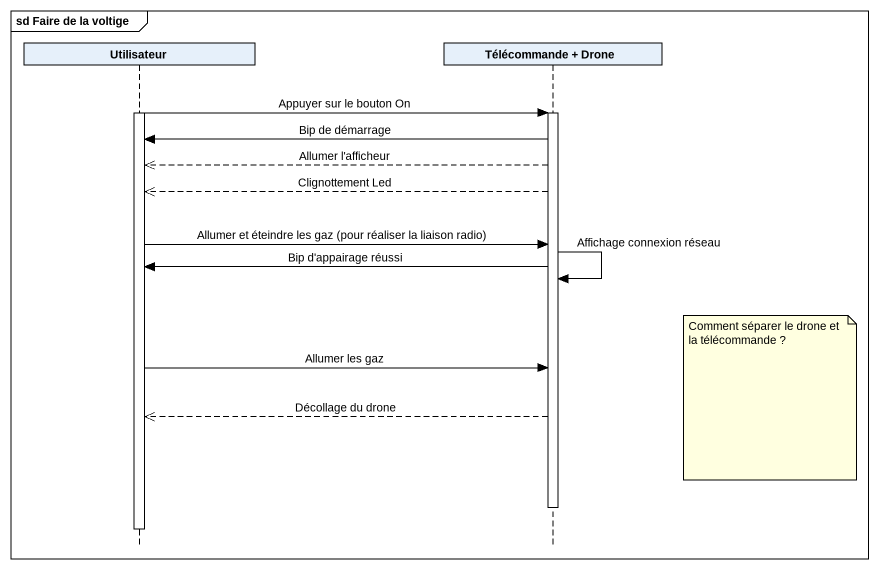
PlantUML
@startuml
mainframe sd Faire de la voltige
hide footbox
participant Utilisateur
participant "Télécommande + Drone" as Télécommande_Drone

activate Utilisateur
Utilisateur -> Télécommande_Drone : Appuyer sur le bouton On
activate Télécommande_Drone
Télécommande_Drone -> Utilisateur : Bip de démarrage
Télécommande_Drone -->> Utilisateur : Allumer l'afficheur
Télécommande_Drone -->> Utilisateur : Clignottement Led
Utilisateur -> Télécommande_Drone : Allumer et éteindre les gaz (pour réaliser la liaison radio)
Télécommande_Drone -> Utilisateur : Bip d'appairage réussi
Télécommande_Drone -> Télécommande_Drone : Affichage connexion réseau
Utilisateur -> Télécommande_Drone : Allumer les gaz
note right of Télécommande_Drone : Comment séparer le drone et la télécommande ?
Télécommande_Drone -->> Utilisateur : Décollage du drone
deactivate Télécommande_Drone
deactivate Utilisateur
@enduml
